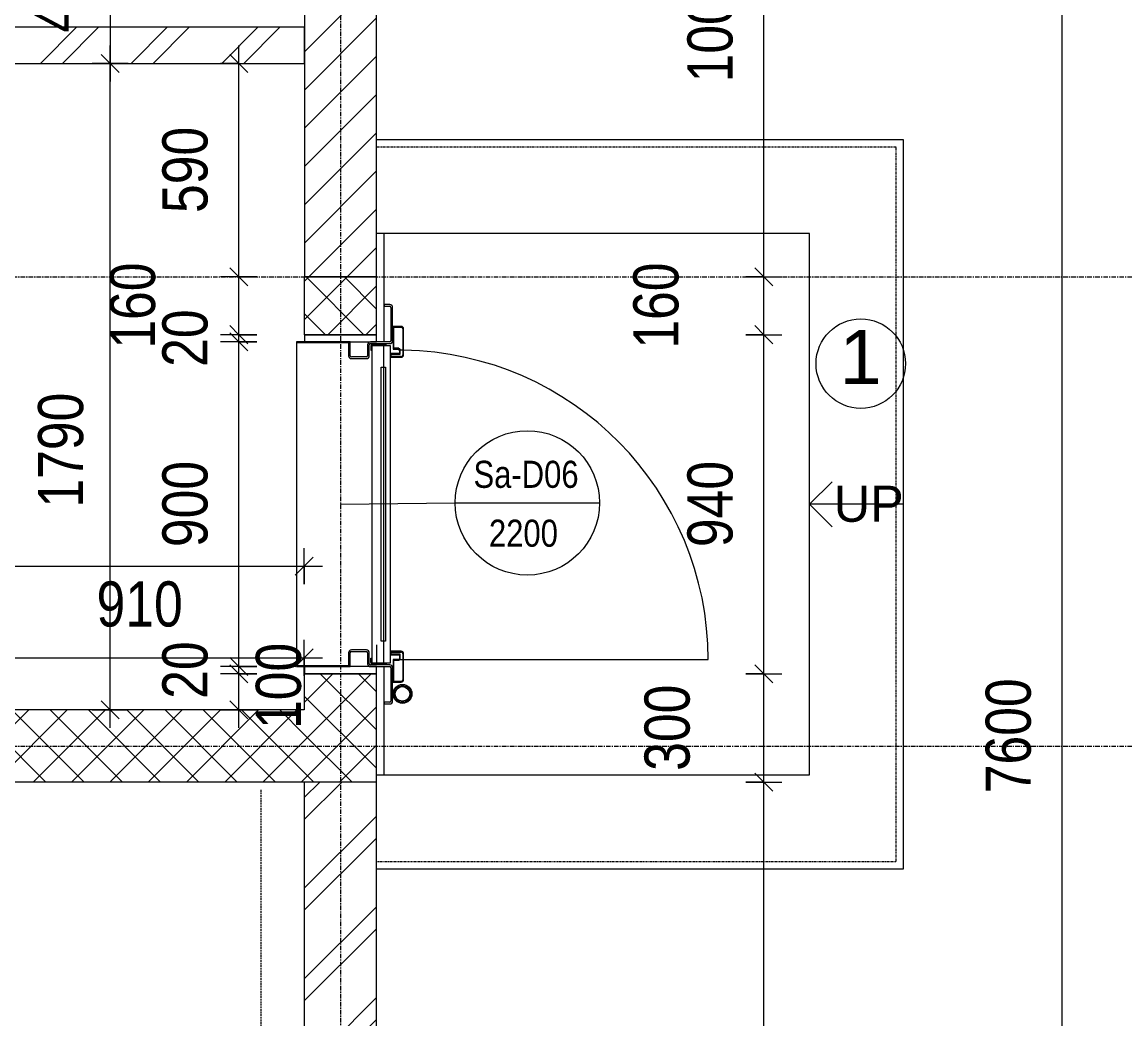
# Model space of a CAD drawing. Header units: millimetres. Extents: x -13951 to 24706, y -4881 to 8681.
# Drawn here: x 1861 to 4919, y 1023 to 3786 of the extents above; entities that cross this region are included whole.
import ezdxf

# ---------------------------------------------------------------- set-up
doc = ezdxf.new("R2010")
doc.units = ezdxf.units.MM
for name, pattern in [('Grid Line', [22.225, 12.7, -3.175, 3.175, -3.175]), ('Hidden', [7.14375, 4.7625, -2.38125]), ('Overhead', [3.96875, 2.38125, -1.5875])]:
    doc.linetypes.add(name, pattern=pattern)
for name, color, linetype, lineweight in [('A-ANNO-DIMS', 211, 'Continuous', 9), ('A-ANNO-DIMS-50', 211, 'Continuous', 9), ('A-DETL-HDLN', 90, 'Hidden', 18), ('A-DETL-THIN', 151, 'Continuous', 18), ('A-DOOR', 31, 'Continuous', 18), ('A-DOOR-IDEN', 7, 'Continuous', 18), ('A-FLOR', 192, 'Continuous', 18), ('A-GENM', 13, 'Continuous', 18), ('A-WALL', 113, 'Continuous', 18), ('A-WALL-PATT', 111, 'Continuous', 18), ('G-ANNO-TEXT', 231, 'Continuous', 9), ('S-COLS', 52, 'Continuous', 18), ('S-GRID', 1, 'Continuous', 9), ('S-STRS', 31, 'Continuous', 18), ('S-STRS-ANNO', 31, 'Continuous', 18), ('S-STRS-IDEN', 31, 'Continuous', 18)]:
    doc.layers.add(name, color=color, linetype=linetype, lineweight=lineweight)
doc.styles.add('Arial', font='arial.ttf', dxfattribs={"height": 100})
doc.styles.add('Arial Narrow', font='ARIALN.TTF', dxfattribs={"height": 75})
doc.styles.add('Arial Narrow_3', font='ARIALN.TTF', dxfattribs={"height": 125})
doc.styles.add('Arial_6', font='arial.ttf', dxfattribs={"height": 150})
doc.dimstyles.new('dimension_line', dxfattribs={"dimscale": 304.8, "dimtxt": 127.928872, "dimasz": 0.164042, "dimexe": 0.164042, "dimexo": 0.0625, "dimgap": 0.164042, "dimtad": 1, "dimdec": 0, "dimrnd": 10, "dimzin": 0, "dimdsep": 46, "dimtxsty": 'Arial Narrow_3', "dimblk1": 'OBLIQUE', "dimblk2": 'OBLIQUE', "dimsah": 1, "dimcen": 0.09, "dimdle": 0.164042, "dimazin": 0, "dimtfac": 1, "dimtdec": 4, "dimtix": 1, "dimtmove": 0, "dimatfit": 3, "dimfxl": 0.164042, "dimfxlon": 1, "dimtvp": 1, "dimtolj": 1, "dimtzin": 0, "dimarcsym": 2})
doc.dimstyles.new('dimension_line_1', dxfattribs={"dimscale": 304.8, "dimtxt": 127.928872, "dimasz": 0.164042, "dimexe": 0.164042, "dimexo": 0.0625, "dimgap": 0.164042, "dimtad": 1, "dimdec": 0, "dimrnd": 10, "dimzin": 0, "dimdsep": 46, "dimtxsty": 'Arial Narrow_3', "dimblk1": 'OBLIQUE', "dimblk2": 'OBLIQUE', "dimsah": 1, "dimcen": 0.09, "dimdle": 0.164042, "dimazin": 0, "dimtfac": 1, "dimtdec": 4, "dimtix": 1, "dimtmove": 2, "dimatfit": 3, "dimfxl": 0.164042, "dimfxlon": 1, "dimtvp": 1, "dimtolj": 1, "dimtzin": 0, "dimarcsym": 2})
pattern_1 = [(45, (0, 0), (-53.033, 53.033), [])]
pattern_2 = [(45, (0, 0), (-53.033, 53.033), []), (135, (0, 0), (-53.033, -53.033), [])]
pattern_3 = [(45, (0, 0), (-125.7236, 125.7236), []), (45, (0, 190.5), (-125.7236, 125.7236), [])]

# ---------------------------------------------------------------- blocks, each defined once
blk = doc.blocks.new('SEQ-SV-C-STR_rvt-1-BLOCKWORK RF PLAN')
at = {"layer": 'S-COLS'}
h = blk.add_hatch(dxfattribs=at)
h.set_pattern_fill('FP_5', color=256, style=0, pattern_type=2)
h.set_pattern_definition(pattern_1)
h.paths.add_polyline_path([(2643.2, 3079.8), (2843.2, 3079.8), (2843.2, 4079.8), (2643.2, 4079.8), (2643.2, 3359)])
h = blk.add_hatch(dxfattribs=at)
h.set_pattern_fill('FP_5', color=256, style=0, pattern_type=2)
h.set_pattern_definition(pattern_1)
h.paths.add_polyline_path([(2643.2, 3079.8), (2843.2, 3079.8), (2843.2, 4079.8), (2643.2, 4079.8), (2643.2, 3359)])
at = {"layer": 'S-COLS', "color": 7}
for p, q in [((2643.2, 4079.8), (2643.2, 3079.8)), ((2843.2, 3079.8), (2843.2, 4079.8)), ((2643.2, 3079.8), (2843.2, 3079.8))]:
    blk.add_line(p, q, dxfattribs=at)
blk = doc.blocks.new('Generic Models 12 - Generic Models 12-655039-BLOCKWORK RF PLAN')
at = {"layer": 'A-GENM'}
for p, q in [((2842.8, 2919.8), (2643.2, 2919.8)), ((2643.2, 2919.8), (2643.2, 2899.8)), ((2842.8, 2899.8), (2842.8, 2919.8)), ((2643.2, 2899.8), (2842.8, 2899.8)), ((2842.8, 1999.8), (2643.2, 1999.8)), ((2643.2, 1999.8), (2643.2, 1979.8)), ((2842.8, 1979.8), (2842.8, 1999.8)), ((2643.2, 1979.8), (2842.8, 1979.8))]:
    blk.add_line(p, q, dxfattribs=at)
blk = doc.blocks.new('roof door - Sa-D06-2746487-BLOCKWORK RF PLAN')
at = {"layer": 'A-DOOR'}
for p, q in [((-411.7, -28.6), (-449.9, -28.6)), ((-449.9, -28.6), (-449.9, -33.2)), ((449.9, -28.6), (411.7, -28.6)), ((449.9, -33.2), (449.9, -28.6)), ((-449.9, -33.2), (-411.7, -33.2)), ((-408.4, -36.4), (-408.4, -78.1)), ((-403.8, -78.1), (-403.8, -36.4)), ((403.8, -36.4), (403.8, -78.1)), ((408.4, -78.1), (408.4, -36.4)), ((411.7, -33.2), (449.9, -33.2)), ((-449.9, -89.3), (-449.9, -142.7)), ((-445.3, -142.7), (-445.3, -89.3)), ((-411.7, -81.4), (-442, -81.4)), ((-442, -86), (-411.7, -86)), ((-438.2, -90.1), (-426.1, -90.1)), ((-426.1, -90.1), (-426.1, -91.8)), ((442, -81.4), (411.7, -81.4)), ((411.7, -86), (442, -86)), ((426.8, -90.1), (426.8, -91.8)), ((439, -90.1), (426.8, -90.1)), ((445.3, -89.3), (445.3, -142.7)), ((449.9, -142.7), (449.9, -89.3)), ((-443.2, -132.9), (-443.2, -95.1)), ((-441.5, -95.1), (-441.5, -132.9)), ((-440, -143.9), (-440, -94)), ((-440, -94), (440, -94)), ((-390, -106), (-440, -106)), ((-426.1, -91.8), (-438.2, -91.8)), ((-379.2, -130.7), (-379.2, -119)), ((-379.2, -119), (380.4, -119)), ((380.4, -119), (380.4, -130.7)), ((426.8, -91.8), (439, -91.8)), ((440, -94), (440, -143.9)), ((442.3, -95.1), (442.3, -132.9)), ((444, -132.9), (444, -95.1)), ((-548.9, -127), (-553.5, -127)), ((-553.5, -127), (-553.5, -142.7)), ((-548.9, -142.7), (-548.9, -127)), ((-453.2, -146), (-545.6, -146)), ((-545.6, -150.6), (-453.2, -150.6)), ((-430.2, -152.3), (-492.8, -152.3)), ((-492.8, -152.3), (-492.8, -174.6)), ((-441.5, -132.9), (-443.2, -132.9)), ((440, -143.9), (-440, -143.9)), ((-430.2, -168), (-430.2, -152.3)), ((-407.6, -144.9), (-417.6, -144.9)), ((-417.6, -144.9), (-417.6, -169.4)), ((-415.6, -171.4), (-415.6, -146.9)), ((-415.6, -146.9), (-409.6, -146.9)), ((-409.6, -146.9), (-409.6, -174.6)), ((-407.6, -174.6), (-407.6, -144.9)), ((380.4, -130.7), (-379.2, -130.7)), ((417.6, -144.9), (407.6, -144.9)), ((407.6, -144.9), (407.6, -174.6)), ((409.6, -174.6), (409.6, -146.9)), ((409.6, -146.9), (415.6, -146.9)), ((415.6, -146.9), (415.6, -171.4)), ((417.6, -169.4), (417.6, -144.9)), ((492.8, -152.3), (430.2, -152.3)), ((430.2, -152.3), (430.2, -168)), ((442.3, -132.9), (444, -132.9)), ((545.6, -146), (453.2, -146)), ((453.2, -150.6), (545.6, -150.6)), ((492.8, -174.6), (492.8, -152.3)), ((553.5, -127), (548.9, -127)), ((548.9, -127), (548.9, -142.7)), ((553.5, -142.7), (553.5, -127)), ((-490.8, -174.6), (-490.8, -154.3)), ((-490.8, -154.3), (-432.2, -154.3)), ((-414.1, -179.1), (-486.2, -179.1)), ((-486.2, -181.1), (-414.1, -181.1)), ((-432.2, -154.3), (-432.2, -168)), ((-430.7, -170.6), (-430.7, -179.1)), ((-430.7, -181.1), (-430.7, -1025)), ((-417.6, -169.4), (-428.8, -169.4)), ((-428.8, -171.4), (-415.6, -171.4)), ((486.2, -179.1), (414.1, -179.1)), ((414.1, -181.1), (486.2, -181.1)), ((415.6, -171.4), (428.8, -171.4)), ((428.8, -169.4), (417.6, -169.4)), ((432.2, -168), (432.2, -154.3)), ((432.2, -154.3), (490.8, -154.3)), ((490.8, -154.3), (490.8, -174.6))]:
    blk.add_line(p, q, dxfattribs=at)
for radius in [26.2, 23.2, 20.3]:
    blk.add_circle((-525.6, -177.9), radius, dxfattribs=at)
for centre, radius, start, end in [((-411.7, -36.4), 7.88, 360, 90), ((411.7, -36.4), 7.88, 90, 180), ((-411.7, -36.4), 3.28, 0, 90), ((411.7, -36.4), 3.28, 90, 180), ((-442, -89.3), 7.88, 90, 180), ((-442, -89.3), 3.28, 90, 180), ((-438.2, -95.1), 4.98, 90, 180), ((-411.7, -78.1), 3.28, 270, 360), ((-411.7, -78.1), 7.88, 270, 360), ((411.7, -78.1), 7.88, 180, 270), ((411.7, -78.1), 3.28, 180, 270), ((439, -95.1), 4.98, 0, 90), ((442, -89.3), 7.88, 360, 90), ((442, -89.3), 3.28, 360, 90), ((-438.2, -95.1), 3.28, 90, 180), ((439, -95.1), 3.28, 0, 90), ((-545.6, -142.7), 7.88, 180, 270), ((-545.6, -142.7), 3.28, 180, 270), ((-453.2, -142.7), 3.28, 270, 0), ((-453.2, -142.7), 7.88, 270, 360), ((453.2, -142.7), 7.88, 180, 270), ((453.2, -142.7), 3.28, 180, 270), ((545.6, -142.7), 7.88, 270, 360), ((545.6, -142.7), 3.28, 270, 360), ((-486.2, -174.6), 6.56, 180, 270), ((-486.2, -174.6), 4.56, 180, 270), ((-428.8, -168), 3.31, 180, 270), ((-430.7, -167.4), 857.7, 270, 359.0788), ((-428.8, -168), 1.31, 180, 270), ((-414.1, -174.6), 4.56, 270, 0), ((-414.1, -174.6), 6.56, 270, 0), ((414.1, -174.6), 6.56, 180, 270), ((414.1, -174.6), 4.56, 180, 270), ((-430.7, -167.4), 857.7, 359.2128, 359.7322), ((-430.7, -167.4), 857.7, 359.8662, 360), ((428.8, -168), 1.31, 270, 0), ((428.8, -168), 3.31, 270, 360), ((486.2, -174.6), 6.56, 270, 0), ((486.2, -174.6), 4.56, 270, 0)]:
    blk.add_arc(centre, radius, start, end, dxfattribs=at)
blk = doc.blocks.new('Walls 79 - Walls 79-2696152-BLOCKWORK RF PLAN')
at = {"layer": 'A-WALL'}
for p, q in [((2765.4, 2899.8), (2621.2, 2899.8)), ((2621.2, 2899.8), (2621.2, 2897.8)), ((2621.2, 2897.8), (2765.4, 2897.8)), ((2765.4, 2001.8), (2621.2, 2001.8)), ((2621.2, 2001.8), (2621.2, 1999.8)), ((2621.2, 1999.8), (2765.4, 1999.8))]:
    blk.add_line(p, q, dxfattribs=at)
blk = doc.blocks.new('DIMBLOCK50-BLOCKWORK RF PLAN')
at = {"layer": 'A-ANNO-DIMS-50', "transparency": 16777216}
for p, q in [((3915.8, 1679.8), (3890.8, 1704.8)), ((3865.8, 1679.8), (3965.8, 1679.8)), ((3915.8, 1679.8), (3865.8, 1679.8)), ((3915.8, -1870.2), (3915.8, 1679.8)), ((3915.8, 1679.8), (3940.8, 1654.8)), ((3915.8, -1820.2), (3890.8, -1795.2)), ((3865.8, -1820.2), (3965.8, -1820.2)), ((3915.8, -1820.2), (3865.8, -1820.2)), ((3915.8, -1820.2), (3940.8, -1845.2))]:
    blk.add_line(p, q, dxfattribs=at)
at = {"layer": 'A-ANNO-DIMS-50', "color": 0, "transparency": 16777216, "insert": (3704.3, -228.6), "char_height": 125, "width": 380.132, "attachment_point": 1, "rotation": 90, "line_spacing_factor": 0.974696, "style": 'Arial Narrow_3'}
blk.add_mtext('3500', dxfattribs=at)
blk = doc.blocks.new('_Oblique')
at = {"color": 0, "linetype": 'ByBlock', "lineweight": -2}
blk.add_line((-0.5, -0.5), (0.5, 0.5), dxfattribs=at)
blk = doc.blocks.new('DIMBLOCK51-BLOCKWORK RF PLAN')
at = {"layer": 'A-ANNO-DIMS-50', "transparency": 16777216}
for p, q in [((3915.8, 1979.8), (3890.8, 2004.8)), ((3865.8, 1979.8), (3965.8, 1979.8)), ((3915.8, 1979.8), (3865.8, 1979.8)), ((3915.8, 1679.8), (3915.8, 1979.8)), ((3915.8, 1979.8), (3940.8, 1954.8)), ((3915.8, 1679.8), (3890.8, 1704.8)), ((3865.8, 1679.8), (3965.8, 1679.8)), ((3915.8, 1679.8), (3865.8, 1679.8)), ((3915.8, 1679.8), (3940.8, 1654.8))]:
    blk.add_line(p, q, dxfattribs=at)
at = {"layer": 'A-ANNO-DIMS-50', "color": 0, "transparency": 16777216, "insert": (3585.4, 1711), "char_height": 125, "width": 285.099, "attachment_point": 1, "rotation": 90, "line_spacing_factor": 0.974696, "style": 'Arial Narrow_3'}
blk.add_mtext('300', dxfattribs=at)
blk = doc.blocks.new('DIMBLOCK52-BLOCKWORK RF PLAN')
at = {"layer": 'A-ANNO-DIMS-50', "transparency": 16777216}
for p, q in [((3915.8, 2919.8), (3890.8, 2944.8)), ((3865.8, 2919.8), (3965.8, 2919.8)), ((3915.8, 2919.8), (3865.8, 2919.8)), ((3915.8, 1979.8), (3915.8, 2919.8)), ((3915.8, 2919.8), (3940.8, 2894.8)), ((3915.8, 1979.8), (3890.8, 2004.8)), ((3865.8, 1979.8), (3965.8, 1979.8)), ((3915.8, 1979.8), (3865.8, 1979.8)), ((3915.8, 1979.8), (3940.8, 1954.8))]:
    blk.add_line(p, q, dxfattribs=at)
at = {"layer": 'A-ANNO-DIMS-50', "color": 0, "transparency": 16777216, "insert": (3704.3, 2331), "char_height": 125, "width": 285.099, "attachment_point": 1, "rotation": 90, "line_spacing_factor": 0.974696, "style": 'Arial Narrow_3'}
blk.add_mtext('940', dxfattribs=at)
blk = doc.blocks.new('DIMBLOCK53-BLOCKWORK RF PLAN')
at = {"layer": 'A-ANNO-DIMS-50', "transparency": 16777216}
for p, q in [((3915.8, 3079.8), (3890.8, 3104.8)), ((3865.8, 3079.8), (3965.8, 3079.8)), ((3915.8, 3079.8), (3865.8, 3079.8)), ((3915.8, 2919.8), (3915.8, 3079.8)), ((3915.8, 3079.8), (3940.8, 3054.8)), ((3915.8, 2919.8), (3890.8, 2944.8)), ((3865.8, 2919.8), (3965.8, 2919.8)), ((3915.8, 2919.8), (3865.8, 2919.8)), ((3915.8, 2919.8), (3940.8, 2894.8))]:
    blk.add_line(p, q, dxfattribs=at)
at = {"layer": 'A-ANNO-DIMS-50', "color": 0, "transparency": 16777216, "insert": (3554.4, 2881), "char_height": 125, "width": 285.099, "attachment_point": 1, "rotation": 90, "line_spacing_factor": 0.974696, "style": 'Arial Narrow_3'}
blk.add_mtext('160', dxfattribs=at)
blk = doc.blocks.new('DIMBLOCK54-BLOCKWORK RF PLAN')
at = {"layer": 'A-ANNO-DIMS-50', "transparency": 16777216}
for p, q in [((3915.8, 4079.8), (3890.8, 4104.8)), ((3865.8, 4079.8), (3965.8, 4079.8)), ((3915.8, 4079.8), (3865.8, 4079.8)), ((3915.8, 3079.8), (3915.8, 4079.8)), ((3915.8, 4079.8), (3940.8, 4054.8)), ((3915.8, 3079.8), (3890.8, 3104.8)), ((3865.8, 3079.8), (3965.8, 3079.8)), ((3915.8, 3079.8), (3865.8, 3079.8)), ((3915.8, 3079.8), (3940.8, 3054.8))]:
    blk.add_line(p, q, dxfattribs=at)
at = {"layer": 'A-ANNO-DIMS-50', "color": 0, "transparency": 16777216, "insert": (3704.3, 3618.9), "char_height": 125, "width": 380.132, "attachment_point": 1, "rotation": 90, "line_spacing_factor": 0.974696, "style": 'Arial Narrow_3'}
blk.add_mtext('1000', dxfattribs=at)
blk = doc.blocks.new('DIMBLOCK110-BLOCKWORK RF PLAN')
at = {"layer": 'A-ANNO-DIMS-50', "transparency": 16777216}
for p, q in [((1729, 1974.4), (1729, 2074.4)), ((1729, 2024.4), (1754, 2049.4)), ((2642.8, 1974.4), (2642.8, 2074.4)), ((2642.8, 2024.4), (2667.8, 2049.4)), ((1729, 2024.4), (1704, 1999.4)), ((1729, 2024.4), (2692.8, 2024.4)), ((1729, 2024.4), (1729, 1974.4)), ((2642.8, 2024.4), (2617.8, 1999.4)), ((2642.8, 2024.4), (2642.8, 1974.4))]:
    blk.add_line(p, q, dxfattribs=at)
at = {"layer": 'A-ANNO-DIMS-50', "color": 0, "transparency": 16777216, "insert": (2067.1, 2236), "char_height": 125, "width": 285.099, "attachment_point": 1, "line_spacing_factor": 0.974696, "style": 'Arial Narrow_3'}
blk.add_mtext('910', dxfattribs=at)
blk = doc.blocks.new('DIMBLOCK111-BLOCKWORK RF PLAN')
at = {"layer": 'A-ANNO-DIMS-50', "transparency": 16777216}
for p, q in [((2105.1, 1829.8), (2105.1, 3721.7)), ((2055.1, 3671.7), (2155.1, 3671.7)), ((2105.1, 3671.7), (2055.1, 3671.7)), ((2105.1, 3671.7), (2080.1, 3696.7)), ((2105.1, 3671.7), (2130.1, 3646.7)), ((2105.1, 1879.8), (2080.1, 1904.8)), ((2055.1, 1879.8), (2155.1, 1879.8)), ((2105.1, 1879.8), (2055.1, 1879.8)), ((2105.1, 1879.8), (2130.1, 1854.8))]:
    blk.add_line(p, q, dxfattribs=at)
at = {"layer": 'A-ANNO-DIMS-50', "color": 0, "transparency": 16777216, "insert": (1905, 2440.5), "char_height": 125, "width": 380.132, "attachment_point": 1, "rotation": 90, "line_spacing_factor": 0.974696, "style": 'Arial Narrow_3'}
blk.add_mtext('1790', dxfattribs=at)
blk = doc.blocks.new('DIMBLOCK112-BLOCKWORK RF PLAN')
at = {"layer": 'A-ANNO-DIMS-50', "transparency": 16777216}
for p, q in [((4742.2, 5829.8), (4742.2, -1870.2)), ((4742.2, 5779.8), (4717.2, 5804.8)), ((4792.2, 5779.8), (4692.2, 5779.8)), ((4742.2, 5779.8), (4767.2, 5754.8)), ((4742.2, 5779.8), (4792.2, 5779.8)), ((4742.2, -1820.2), (4717.2, -1795.2)), ((4792.2, -1820.2), (4692.2, -1820.2)), ((4742.2, -1820.2), (4767.2, -1845.2)), ((4742.2, -1820.2), (4792.2, -1820.2))]:
    blk.add_line(p, q, dxfattribs=at)
at = {"layer": 'A-ANNO-DIMS-50', "color": 0, "transparency": 16777216, "insert": (4530.7, 1648.8), "char_height": 125, "width": 380.132, "attachment_point": 1, "rotation": 90, "line_spacing_factor": 0.974696, "style": 'Arial Narrow_3'}
blk.add_mtext('7600', dxfattribs=at)
blk = doc.blocks.new('DIMBLOCK114-BLOCKWORK RF PLAN')
at = {"layer": 'A-ANNO-DIMS-50', "transparency": 16777216}
for p, q in [((-1656.8, 2228.3), (-1656.8, 2328.3)), ((2642.8, 2228.3), (2642.8, 2328.3)), ((-1656.8, 2278.3), (-1631.8, 2303.3)), ((2642.8, 2278.3), (2667.8, 2303.3)), ((-1706.8, 2278.3), (2692.8, 2278.3)), ((-1656.8, 2278.3), (-1681.8, 2253.3)), ((-1656.8, 2278.3), (-1656.8, 2228.3)), ((2642.8, 2278.3), (2617.8, 2253.3)), ((2642.8, 2278.3), (2642.8, 2228.3))]:
    blk.add_line(p, q, dxfattribs=at)
at = {"layer": 'A-ANNO-DIMS-50', "color": 0, "transparency": 16777216, "insert": (334.6, 2489.9), "char_height": 125, "width": 380.132, "attachment_point": 1, "line_spacing_factor": 0.974696, "style": 'Arial Narrow_3'}
blk.add_mtext('4300', dxfattribs=at)
blk = doc.blocks.new('DIMBLOCK115-BLOCKWORK RF PLAN')
at = {"layer": 'A-ANNO-DIMS-50', "transparency": 16777216}
for p, q in [((2461, 1979.8), (2436, 2004.8)), ((2511, 1979.8), (2411, 1979.8)), ((2461, 1829.8), (2461, 1979.8)), ((2461, 1979.8), (2486, 1954.8)), ((2461, 1979.8), (2511, 1979.8)), ((2461, 1879.8), (2436, 1904.8)), ((2411, 1879.8), (2511, 1879.8)), ((2461, 1879.8), (2411, 1879.8)), ((2461, 1879.8), (2486, 1854.8))]:
    blk.add_line(p, q, dxfattribs=at)
at = {"layer": 'A-ANNO-DIMS-50', "color": 0, "transparency": 16777216, "insert": (2508.4, 1826.9), "char_height": 125, "width": 285.099, "attachment_point": 1, "rotation": 90, "line_spacing_factor": 0.974696, "style": 'Arial Narrow_3'}
blk.add_mtext('100', dxfattribs=at)
blk = doc.blocks.new('DIMBLOCK116-BLOCKWORK RF PLAN')
at = {"layer": 'A-ANNO-DIMS-50', "transparency": 16777216}
for p, q in [((2461, 1999.8), (2436, 2024.8)), ((2511, 1999.8), (2411, 1999.8)), ((2461, 1979.8), (2436, 2004.8)), ((2461, 1979.8), (2461, 1999.8)), ((2461, 1999.8), (2486, 1974.8)), ((2461, 1999.8), (2511, 1999.8)), ((2511, 1979.8), (2411, 1979.8)), ((2461, 1979.8), (2486, 1954.8)), ((2461, 1979.8), (2511, 1979.8))]:
    blk.add_line(p, q, dxfattribs=at)
at = {"layer": 'A-ANNO-DIMS-50', "color": 0, "transparency": 16777216, "insert": (2249.5, 1910.6), "char_height": 125, "width": 190.066, "attachment_point": 1, "rotation": 90, "line_spacing_factor": 0.974696, "style": 'Arial Narrow_3'}
blk.add_mtext('20', dxfattribs=at)
blk = doc.blocks.new('DIMBLOCK117-BLOCKWORK RF PLAN')
at = {"layer": 'A-ANNO-DIMS-50', "transparency": 16777216}
for p, q in [((2461, 2899.8), (2436, 2924.8)), ((2511, 2899.8), (2411, 2899.8)), ((2461, 1999.8), (2461, 2899.8)), ((2461, 2899.8), (2486, 2874.8)), ((2461, 2899.8), (2511, 2899.8)), ((2461, 1999.8), (2436, 2024.8)), ((2511, 1999.8), (2411, 1999.8)), ((2461, 1999.8), (2486, 1974.8)), ((2461, 1999.8), (2511, 1999.8))]:
    blk.add_line(p, q, dxfattribs=at)
at = {"layer": 'A-ANNO-DIMS-50', "color": 0, "transparency": 16777216, "insert": (2249.5, 2331), "char_height": 125, "width": 285.099, "attachment_point": 1, "rotation": 90, "line_spacing_factor": 0.974696, "style": 'Arial Narrow_3'}
blk.add_mtext('900', dxfattribs=at)
blk = doc.blocks.new('DIMBLOCK118-BLOCKWORK RF PLAN')
at = {"layer": 'A-ANNO-DIMS-50', "transparency": 16777216}
for p, q in [((2461, 2919.8), (2436, 2944.8)), ((2511, 2919.8), (2411, 2919.8)), ((2461, 2899.8), (2436, 2924.8)), ((2461, 2899.8), (2461, 2919.8)), ((2461, 2919.8), (2486, 2894.8)), ((2461, 2919.8), (2511, 2919.8)), ((2511, 2899.8), (2411, 2899.8)), ((2461, 2899.8), (2486, 2874.8)), ((2461, 2899.8), (2511, 2899.8))]:
    blk.add_line(p, q, dxfattribs=at)
at = {"layer": 'A-ANNO-DIMS-50', "color": 0, "transparency": 16777216, "insert": (2249.5, 2830.6), "char_height": 125, "width": 190.066, "attachment_point": 1, "rotation": 90, "line_spacing_factor": 0.974696, "style": 'Arial Narrow_3'}
blk.add_mtext('20', dxfattribs=at)
blk = doc.blocks.new('DIMBLOCK119-BLOCKWORK RF PLAN')
at = {"layer": 'A-ANNO-DIMS-50', "transparency": 16777216}
for p, q in [((2461, 3079.8), (2436, 3104.8)), ((2511, 3079.8), (2411, 3079.8)), ((2461, 2919.8), (2461, 3079.8)), ((2461, 3079.8), (2486, 3054.8)), ((2461, 3079.8), (2511, 3079.8)), ((2461, 2919.8), (2436, 2944.8)), ((2511, 2919.8), (2411, 2919.8)), ((2461, 2919.8), (2486, 2894.8)), ((2461, 2919.8), (2511, 2919.8))]:
    blk.add_line(p, q, dxfattribs=at)
at = {"layer": 'A-ANNO-DIMS-50', "color": 0, "transparency": 16777216, "insert": (2104.3, 2881), "char_height": 125, "width": 285.099, "attachment_point": 1, "rotation": 90, "line_spacing_factor": 0.974696, "style": 'Arial Narrow_3'}
blk.add_mtext('160', dxfattribs=at)
blk = doc.blocks.new('DIMBLOCK120-BLOCKWORK RF PLAN')
at = {"layer": 'A-ANNO-DIMS-50', "transparency": 16777216}
for p, q in [((2461, 3079.8), (2461, 3721.7)), ((2411, 3671.7), (2511, 3671.7)), ((2461, 3671.7), (2411, 3671.7)), ((2461, 3671.7), (2436, 3696.7)), ((2461, 3671.7), (2486, 3646.7)), ((2461, 3079.8), (2436, 3104.8)), ((2511, 3079.8), (2411, 3079.8)), ((2461, 3079.8), (2486, 3054.8)), ((2461, 3079.8), (2511, 3079.8))]:
    blk.add_line(p, q, dxfattribs=at)
at = {"layer": 'A-ANNO-DIMS-50', "color": 0, "transparency": 16777216, "insert": (2249.5, 3257), "char_height": 125, "width": 285.099, "attachment_point": 1, "rotation": 90, "line_spacing_factor": 0.974696, "style": 'Arial Narrow_3'}
blk.add_mtext('590', dxfattribs=at)
blk = doc.blocks.new('M_Door Tag1 - Sa-Door Tag-504373-BLOCKWORK RF PLAN')
at = {"layer": 'A-DOOR-IDEN', "lineweight": 9}
blk.add_line((-7, 0.076), (1, 0.076), dxfattribs=at)
blk.add_circle((-3, 0.076), 4, dxfattribs=at)
blk = doc.blocks.new('DIMBLOCK143-BLOCKWORK RF PLAN')
at = {"layer": 'A-ANNO-DIMS-50', "transparency": 16777216}
for p, q in [((2105.1, 4079.8), (2080.1, 4104.8)), ((2155.1, 4079.8), (2055.1, 4079.8)), ((2105.1, 4079.8), (2105.1, 3621.7)), ((2105.1, 4079.8), (2130.1, 4054.8)), ((2105.1, 4079.8), (2155.1, 4079.8)), ((2155.1, 3671.7), (2055.1, 3671.7)), ((2105.1, 3671.7), (2080.1, 3696.7)), ((2105.1, 3671.7), (2130.1, 3646.7)), ((2105.1, 3671.7), (2155.1, 3671.7))]:
    blk.add_line(p, q, dxfattribs=at)
at = {"layer": 'A-ANNO-DIMS-50', "color": 0, "transparency": 16777216, "insert": (1893.5, 3757), "char_height": 125, "width": 285.099, "attachment_point": 1, "rotation": 90, "line_spacing_factor": 0.974696, "style": 'Arial Narrow_3'}
blk.add_mtext('410', dxfattribs=at)

msp = doc.modelspace()

# ---------------------------------------------------------------- hatches: boundary and pattern name
at = {"layer": 'A-WALL-PATT'}
h = msp.add_hatch(dxfattribs=at)
h.set_pattern_fill('FP_2', color=256, style=0, pattern_type=2)
h.set_pattern_definition(pattern_3)
h.paths.add_polyline_path([(1849.7, 3671.7), (2643.2, 3671.7), (2643.2, 3771.7), (1593.9, 3771.7), (1593.9, 3671.7)])
h = msp.add_hatch(dxfattribs=at)
h.set_pattern_fill('FP_1', color=256, style=0, pattern_type=2)
h.set_pattern_definition(pattern_2)
h.paths.add_polyline_path([(2642.8, 2919.8), (2842.8, 2919.8), (2842.8, 3079.8), (2642.8, 3079.8), (2642.8, 2985.8)])
h = msp.add_hatch(dxfattribs=at)
h.set_pattern_fill('FP_1', color=256, style=0, pattern_type=2)
h.set_pattern_definition(pattern_2)
h.paths.add_polyline_path([(2842.8, 1679.8), (2842.8, 1979.8), (2642.8, 1979.8), (2642.8, 1679.8)])
h = msp.add_hatch(dxfattribs=at)
h.set_pattern_fill('FP_1', color=256, style=0, pattern_type=2)
h.set_pattern_definition(pattern_2)
h.paths.add_polyline_path([(2642.8, 1679.8), (2642.8, 1879.8), (1729, 1879.8), (1729, 1679.8), (1849.7, 1679.8)])
h.paths.add_polyline_path([(-871, 1679.8), (-711, 1679.8), (-711, 1879.8), (-1656.8, 1879.8), (-1656.8, 1679.8)])
h.paths.add_polyline_path([(789, 1679.8), (789, 1879.8), (229, 1879.8), (229, 1679.8)])
h = msp.add_hatch(dxfattribs=at)
h.set_pattern_fill('FP_2', color=256, style=0, pattern_type=2)
h.set_pattern_definition(pattern_3)
h.paths.add_polyline_path([(2642.8, -2020.2), (2842.8, -2020.2), (2842.8, 1679.8), (2642.8, 1679.8), (2642.8, 373.1)])

# ---------------------------------------------------------------- linework, layer by layer
at = {"layer": 'A-DETL-HDLN'}
msp.add_line((2523.6, -2140.2), (2523.6, 1658.3), dxfattribs=at)
at = {"layer": 'A-DETL-THIN'}
msp.add_circle((4184.8, 2839.5), 124, dxfattribs=at)
at = {"layer": 'A-DOOR-IDEN', "lineweight": 9}
msp.add_line((2742.8, 2449.8), (3060.8, 2453.6), dxfattribs=at)
at = {"layer": 'A-FLOR', "color": 7}
for p, q in [((4042.8, 3199.8), (2862.8, 3199.8)), ((2862.8, 3199.8), (2862.8, 2899.8)), ((4042.8, 1699.8), (4042.8, 3199.8)), ((2621.2, 2897.8), (2621.2, 2001.8)), ((2862.8, 2899.8), (2842.8, 2899.8)), ((2862.8, 2004.5), (2862.8, 2895.1)), ((2842.8, 1999.8), (2862.8, 1999.8)), ((2862.8, 1999.8), (2862.8, 1699.8)), ((2862.8, 1699.8), (4042.8, 1699.8))]:
    msp.add_line(p, q, dxfattribs=at)
at = {"layer": 'A-WALL'}
for p, q in [((2643.2, 3771.7), (1493.9, 3771.7)), ((2643.2, 3671.7), (2643.2, 3771.7)), ((1593.9, 3671.7), (2643.2, 3671.7)), ((2642.8, 3079.8), (2642.8, 2919.8)), ((2842.8, 3079.8), (2642.8, 3079.8)), ((2842.8, 2919.8), (2842.8, 3079.8)), ((2642.8, 2919.8), (2842.8, 2919.8)), ((2842.8, 1979.8), (2642.8, 1979.8)), ((2642.8, 1979.8), (2642.8, 1879.8)), ((2842.8, -1820.2), (2842.8, 1979.8)), ((2642.8, 1879.8), (1729, 1879.8)), ((2842.8, 1679.8), (1729, 1679.8)), ((2642.8, 1679.8), (2642.8, -2020.2))]:
    msp.add_line(p, q, dxfattribs=at)
at = {"layer": 'S-GRID', "linetype": 'Grid Line'}
for p, q in [((2743.6, -4231.5), (2743.6, 7845.7)), ((-13301, 3079.8), (14070.8, 3079.8)), ((-13301, 1779.8), (14070.8, 1779.8))]:
    msp.add_line(p, q, dxfattribs=at)
at = {"layer": 'S-STRS'}
for p, q in [((4302.8, 3459.8), (2843.2, 3459.8)), ((4302.8, 1439.8), (4302.8, 3459.8)), ((4042.8, 3199.8), (2843.2, 3199.8)), ((4042.8, 1699.8), (4042.8, 3199.8)), ((2843.2, 1699.8), (4042.8, 1699.8)), ((2843.2, 1439.8), (2843.2, 1699.8)), ((2843.2, 1439.8), (4302.8, 1439.8))]:
    msp.add_line(p, q, dxfattribs=at)
at = {"layer": 'S-STRS', "linetype": 'Overhead'}
for p, q in [((4282.8, 3439.8), (2843.2, 3439.8)), ((4282.8, 1459.8), (4282.8, 3439.8)), ((2843.2, 1459.8), (4282.8, 1459.8))]:
    msp.add_line(p, q, dxfattribs=at)
at = {"layer": 'S-STRS-ANNO'}
for p, q in [((4042.8, 2449.8), (4105.3, 2512.3)), ((4302.8, 2449.8), (4042.8, 2449.8)), ((4042.8, 2449.8), (4105.3, 2387.3))]:
    msp.add_line(p, q, dxfattribs=at)

# ---------------------------------------------------------------- block references
at = {"lineweight": 5}
msp.add_blockref('SEQ-SV-C-STR_rvt-1-BLOCKWORK RF PLAN', (0, 0), dxfattribs=at)
at = {"layer": 'A-DOOR', "rotation": 89.9999999999999}
msp.add_blockref('roof door - Sa-D06-2746487-BLOCKWORK RF PLAN', (2736.8, 2449.8), dxfattribs=at)
at = {"layer": 'A-DOOR-IDEN', "lineweight": 9, "xscale": 49.99999999999998, "yscale": 49.99999999999998, "zscale": 49.99999999999998}
msp.add_blockref('M_Door Tag1 - Sa-Door Tag-504373-BLOCKWORK RF PLAN', (3410.8, 2449.8), dxfattribs=at)
at = {"layer": 'A-GENM'}
msp.add_blockref('Generic Models 12 - Generic Models 12-655039-BLOCKWORK RF PLAN', (0, 0), dxfattribs=at)
at = {"layer": 'A-WALL'}
msp.add_blockref('Walls 79 - Walls 79-2696152-BLOCKWORK RF PLAN', (0, 0), dxfattribs=at)

# ---------------------------------------------------------------- texts
at = {"layer": 'A-DOOR-IDEN', "lineweight": 9, "char_height": 75, "attachment_point": 1, "style": 'Arial Narrow'}
for s, insert, width in [('Sa-D06', (3111.6, 2570.3), 364.768), ('2200', (3154.4, 2407.1), 240.506)]:
    msp.add_mtext(s, dxfattribs=dict(at, insert=insert, width=width))
at = {"layer": 'G-ANNO-TEXT', "color": 7, "insert": (4125.8, 2932.9), "char_height": 150, "width": 144.304, "attachment_point": 1, "style": 'Arial_6'}
msp.add_mtext('1', dxfattribs=at)
at = {"layer": 'S-STRS-IDEN', "insert": (4109.7, 2501.2), "char_height": 100, "width": 231.677, "attachment_point": 1, "line_spacing_factor": 0.941778, "style": 'Arial'}
msp.add_mtext('UP', dxfattribs=at)

# ---------------------------------------------------------------- dimensions: what is measured, and where the dimension line sits
at = {"layer": 'A-ANNO-DIMS'}
for base, p1, p2, override, picture, middle in [((4742.2, -1820.2), (4792.2, 5779.8), (4792.2, -1820.2), {"dimpost": '<>', "dimfxl": 7600}, 'DIMBLOCK112-BLOCKWORK RF PLAN', (4614, 1838.8)), ((3915.8, 4079.8), (3865.8, 3079.8), (3865.8, 4079.8), {"dimpost": '<>', "dimfxl": 1000}, 'DIMBLOCK54-BLOCKWORK RF PLAN', (3787.6, 3808.9)), ((2105.1, 3671.7), (2055.1, 1879.8), (2055.1, 3671.7), {"dimpost": '<>', "dimfxl": 1791.886375}, 'DIMBLOCK111-BLOCKWORK RF PLAN', (1988.4, 2630.6)), ((2461, 3079.8), (2511, 2919.8), (2511, 3079.8), {"dimpost": '<>', "dimfxl": 159.999991}, 'DIMBLOCK119-BLOCKWORK RF PLAN', (2187.6, 3023.6)), ((3915.8, 3079.8), (3865.8, 2919.8), (3865.8, 3079.8), {"dimpost": '<>', "dimfxl": 159.999991}, 'DIMBLOCK53-BLOCKWORK RF PLAN', (3637.8, 3023.6)), ((2461, 1979.8), (2411, 1879.8), (2511, 1979.8), {"dimpost": '<>', "dimfxl": 141.421356}, 'DIMBLOCK115-BLOCKWORK RF PLAN', (2591.7, 1969.4)), ((3915.8, 1979.8), (3865.8, 1679.8), (3865.8, 1979.8), {"dimpost": '<>', "dimfxl": 300}, 'DIMBLOCK51-BLOCKWORK RF PLAN', (3668.7, 1853.6))]:
    dim = msp.add_linear_dim(base=base, p1=p1, p2=p2, angle=90, dimstyle='dimension_line_1', override=override, dxfattribs=at)
    dim.commit()
    dim.dimension.update_dxf_attribs({"geometry": picture, "text_midpoint": middle, "dimtype": 160, "text_rotation": 90})
for base, p1, p2, override, picture, middle in [((2105.1, 3671.7), (2155.1, 4079.8), (2155.1, 3671.7), {"dimpost": '<>', "dimfxl": 408.113617}, 'DIMBLOCK143-BLOCKWORK RF PLAN', (1991.2, 3875.8)), ((2461, 3671.7), (2511, 3079.8), (2411, 3671.7), {"dimpost": '<>', "dimfxl": 600.274513}, 'DIMBLOCK120-BLOCKWORK RF PLAN', (2347.2, 3375.8)), ((2461, 2919.8), (2511, 2899.8), (2511, 2919.8), {"dimpost": '<>', "dimfxl": 20}, 'DIMBLOCK118-BLOCKWORK RF PLAN', (2347.2, 2909.8)), ((3915.8, 2919.8), (3865.8, 1979.8), (3865.8, 2919.8), {"dimpost": '<>', "dimfxl": 940}, 'DIMBLOCK52-BLOCKWORK RF PLAN', (3802, 2449.8)), ((2461, 2899.8), (2511, 1999.8), (2511, 2899.8), {"dimpost": '<>', "dimfxl": 900}, 'DIMBLOCK117-BLOCKWORK RF PLAN', (2347.2, 2449.8)), ((2461, 1999.8), (2511, 1979.8), (2511, 1999.8), {"dimpost": '<>', "dimfxl": 20}, 'DIMBLOCK116-BLOCKWORK RF PLAN', (2347.2, 1989.8)), ((3915.8, 1679.8), (3865.8, -1820.2), (3865.8, 1679.8), {"dimpost": '<>', "dimfxl": 3500.000008}, 'DIMBLOCK50-BLOCKWORK RF PLAN', (3802, -70.2))]:
    dim = msp.add_linear_dim(base=base, p1=p1, p2=p2, angle=90, dimstyle='dimension_line', override=override, dxfattribs=at)
    dim.commit()
    dim.dimension.update_dxf_attribs({"geometry": picture, "text_midpoint": middle})
for base, p1, p2, override, picture, middle in [((2642.8, 2278.3), (-1656.8, 2228.3), (2642.8, 2228.3), {"dimpost": '<>', "dimfxl": 4299.577552}, 'DIMBLOCK114-BLOCKWORK RF PLAN', (493, 2392.2)), ((2642.8, 2024.4), (1729, 1974.4), (2642.8, 1974.4), {"dimpost": '<>', "dimfxl": 913.750001}, 'DIMBLOCK110-BLOCKWORK RF PLAN', (2185.9, 2138.3))]:
    dim = msp.add_linear_dim(base=base, p1=p1, p2=p2, dimstyle='dimension_line', override=override, dxfattribs=at)
    dim.commit()
    dim.dimension.update_dxf_attribs({"geometry": picture, "text_midpoint": middle})

doc.saveas('drawing.dxf')
